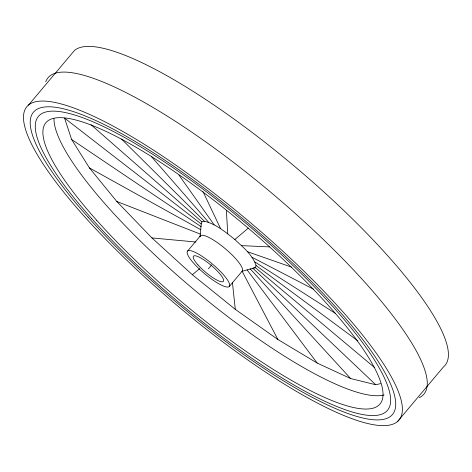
<?xml version="1.0" encoding="UTF-8"?>
<svg xmlns="http://www.w3.org/2000/svg" width="472" height="472" viewBox="0 0 472 472"><rect width="100%" height="100%" fill="white"/><g stroke="black" fill="none" stroke-linecap="round" stroke-linejoin="round"><path stroke-width="0.71" d="M357.876 340.861L256.054 265.5C252.508 254.632 242.85 247.18 234.867 239.534C225.628 232.277 216.188 223.982 204.453 221.291L201.933 221.858L201.231 223.988L200.034 236.643A27.376 6.224 40.1 0 1 224.3 247.894A27.376 6.224 40.1 0 1 242.065 271.288L255.358 267.63L374.561 367.564M256.054 265.5L255.358 267.63L252.833 268.202L375.741 384.733L380.579 383.642M28.444 105.179L74.417 50.528A243.239 55.289 40.1 0 1 301.997 172.663A243.239 55.289 40.1 0 1 443.556 366.821L397.583 421.472A243.239 55.289 40.1 0 1 83.479 215.444A243.239 55.289 40.1 0 1 157.978 153.064A243.239 55.289 40.1 0 1 397.583 421.472M187.644 250.992L200.512 235.687M208.417 268.792L211.716 264.869M229.191 286.592A27.376 6.224 40.1 0 0 202.222 256.379A27.376 6.224 40.1 0 0 193.839 263.4A27.376 6.224 40.1 0 0 229.191 286.592L242.065 271.288M234.867 239.534L248.331 228.082M201.231 223.988L64.57 118.112L71.608 139.476L89.432 167.92L116.826 201.497L151.925 237.923L192.334 274.716L199.715 268.645M241.57 245.635L269.541 246.909M151.925 237.923L195.921 242.012M192.334 274.716L235.304 309.366L277.902 339.51L317.225 363.098L350.596 378.526L375.741 384.733M247.393 251.676L291.69 267.164M116.826 201.497L200.317 234.077M251.936 257.24L313.408 289.135M89.432 167.92L200.848 229.746M254.886 261.96L335.456 313.438M71.608 139.476L201.178 226.707M90.984 124.702L201.933 221.858M121.546 139.075L204.453 221.291M250.154 268.798L350.596 378.526M151.642 156.863L208.624 222.318M247.098 269.89L317.225 363.098M178.971 175.077L214.158 224.878M242.071 271.123L277.902 339.51M202.995 191.579L220.678 228.79M232.425 282.533L235.304 309.366M226.371 210.276L227.746 233.787M45.766 81.733A245.647 55.838 40.1 0 1 274.167 195.142A245.647 55.838 40.1 0 1 419.319 397.672M384.084 394.916A218.377 49.637 40.1 0 1 193.998 289.619A218.377 49.637 40.1 0 1 53.997 118.649M96.719 220.335A218.377 49.637 40.1 0 0 378.721 405.306A218.377 49.637 40.1 0 0 163.601 164.339A218.377 49.637 40.1 0 0 96.719 220.335M198.004 264.94A19.558 4.443 40.1 0 0 223.256 281.507A19.558 4.443 40.1 0 0 203.992 259.924A19.558 4.443 40.1 0 0 198.004 264.94M91.515 218.412A228.153 51.861 40.1 0 0 386.137 411.661A228.153 51.861 40.1 0 0 161.389 159.902A228.153 51.861 40.1 0 0 91.515 218.412M88.046 217.126A234.672 53.342 40.1 0 0 391.082 415.903A234.672 53.342 40.1 0 0 159.914 156.946A234.672 53.342 40.1 0 0 88.046 217.126"/></g></svg>
